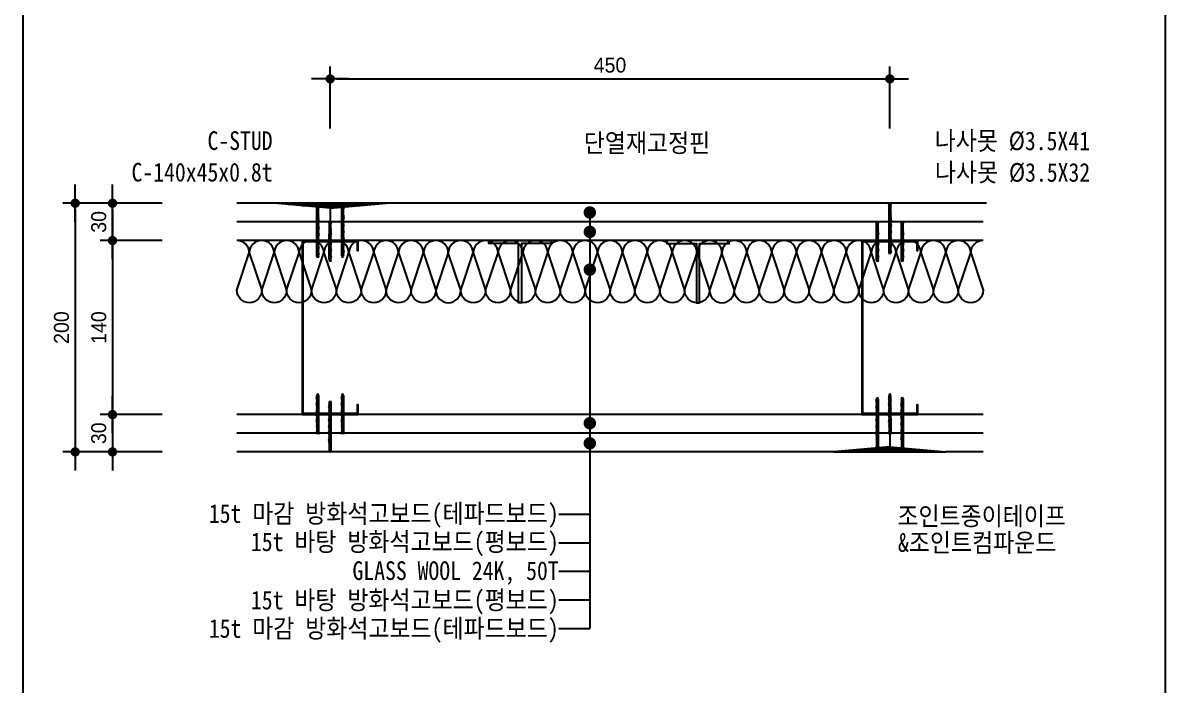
# Model space of a CAD drawing. Header units: millimetres. Extents: x 104 to 12536, y 73 to 2865.
# Drawn here: x 1023 to 1941, y 927 to 1460 of the extents above; entities that cross this region are included whole.
import ezdxf
from ezdxf.enums import TextEntityAlignment as Align

# ---------------------------------------------------------------- set-up
doc = ezdxf.new("R2010")
doc.units = ezdxf.units.MM
doc.header["$LTSCALE"] = 5
for name, color, linetype in [('CHAN', 3, 'Continuous'), ('FIN', 6, 'Continuous'), ('formline', 6, 'Continuous'), ('GB', 7, 'Continuous'), ('INSUL', 8, 'Continuous'), ('ITXT', 5, 'Continuous'), ('PIN', 4, 'Continuous'), ('RXDIM', 7, 'Continuous'), ('SCREW2', 8, 'Continuous'), ('TEXT', 7, 'Continuous')]:
    doc.layers.add(name, color=color, linetype=linetype)
doc.styles.add('CGS', font='')
doc.styles.add('RXHS', font='')
doc.styles.get('CGS').set_extended_font_data('Dotum')
doc.styles.get('RXHS').set_extended_font_data('DotumChe')
doc.dimstyles.new('NDIM', dxfattribs={"dimscale": 5, "dimtxt": 2.4, "dimasz": 1, "dimexe": 2, "dimexo": 2, "dimgap": 1, "dimtad": 1, "dimtoh": 1, "dimdec": 0, "dimzin": 0, "dimdsep": 46, "dimtxsty": 'CGS', "dimblk1": 'DOTK', "dimblk2": 'DOTK', "dimsah": 1, "dimcen": 3, "dimclrt": 3, "dimadec": 0, "dimazin": 0, "dimtfac": 1.25, "dimtdec": 0, "dimtix": 1, "dimtmove": 2, "dimatfit": 3, "dimldrblk": 'DOTK', "dimfxl": 1, "dimtolj": 1, "dimtzin": 0, "dimarcsym": 0})

# ---------------------------------------------------------------- blocks, each defined once
blk = doc.blocks.new('나사못41')
at = {"layer": 'SCREW2'}
for p, q in [((2.25, 39.17), (0.63, 38.74)), ((0.63, 38.74), (0.92, 39.12)), ((2.25, 38.32), (0.63, 37.89)), ((0.63, 37.89), (0.92, 38.27)), ((2.25, 37.47), (0.64, 37.04)), ((0.64, 37.04), (0.92, 37.43)), ((2.54, 39.55), (0.92, 39.12)), ((2.54, 38.7), (0.92, 38.27)), ((2.54, 37.86), (0.92, 37.43)), ((2.53, 37.01), (0.92, 36.58)), ((0.93, 38.81), (0.93, 38.28)), ((0.93, 37.97), (0.93, 37.43)), ((0.93, 37.12), (0.93, 36.58)), ((1.6, 41), (0.98, 39.39)), ((0.98, 39.39), (1.64, 39.91)), ((0.98, 39.39), (0.98, 39.14)), ((1.64, 39.91), (1.6, 41)), ((2.26, 39.48), (1.6, 41)), ((2.25, 39.17), (2.54, 39.55)), ((2.25, 39.17), (2.25, 38.63)), ((2.25, 38.32), (2.54, 38.7)), ((2.25, 38.32), (2.25, 37.78)), ((2.25, 37.47), (2.54, 37.86)), ((2.25, 37.47), (2.25, 36.93)), ((2.25, 36.62), (2.53, 37.01)), ((2.25, 36.62), (0.63, 36.19)), ((0.63, 36.19), (0.92, 36.58)), ((2.25, 35.78), (0.63, 35.35)), ((0.63, 35.35), (0.92, 35.73)), ((2.25, 34.93), (0.63, 34.5)), ((0.63, 34.5), (0.92, 34.88)), ((2.25, 33.23), (0.63, 32.8)), ((0.63, 32.8), (0.92, 33.19)), ((2.25, 32.39), (0.63, 31.96)), ((0.63, 31.96), (0.92, 32.34)), ((2.25, 31.54), (0.63, 31.11)), ((0.63, 31.11), (0.92, 31.5)), ((2.25, 29), (0.63, 28.57)), ((0.63, 28.57), (0.92, 28.95)), ((2.25, 34.08), (0.64, 33.65)), ((0.64, 33.65), (0.92, 34.04)), ((2.25, 30.69), (0.64, 30.26)), ((0.64, 30.26), (0.92, 30.65)), ((2.25, 29.85), (0.64, 29.42)), ((0.64, 29.42), (0.93, 29.8)), ((2.25, 28.15), (0.64, 27.72)), ((0.64, 27.72), (0.92, 28.11)), ((2.54, 36.16), (0.92, 35.73)), ((2.54, 35.31), (0.92, 34.88)), ((2.54, 34.47), (0.92, 34.04)), ((2.53, 33.62), (0.92, 33.19)), ((2.54, 32.77), (0.92, 32.34)), ((2.54, 31.92), (0.92, 31.5)), ((2.54, 31.08), (0.92, 30.65)), ((2.54, 29.38), (0.92, 28.95)), ((2.54, 28.54), (0.92, 28.11)), ((0.93, 36.27), (0.93, 35.73)), ((0.93, 35.43), (0.93, 34.89)), ((0.93, 34.58), (0.93, 34.04)), ((0.93, 33.73), (0.93, 33.19)), ((0.93, 32.88), (0.93, 32.34)), ((0.93, 32.04), (0.93, 31.5)), ((0.93, 31.19), (0.93, 30.65)), ((0.93, 30.34), (0.93, 29.8)), ((2.54, 30.23), (0.93, 29.8)), ((0.93, 29.49), (0.93, 28.95)), ((0.93, 28.65), (0.93, 28.11)), ((0.93, 27.8), (0.93, 27.26)), ((2.54, 27.69), (0.93, 27.26)), ((2.25, 36.62), (2.25, 36.08)), ((2.25, 35.78), (2.54, 36.16)), ((2.25, 35.78), (2.25, 35.24)), ((2.25, 34.93), (2.54, 35.31)), ((2.25, 34.93), (2.25, 34.39)), ((2.25, 34.08), (2.54, 34.47)), ((2.25, 34.08), (2.25, 33.54)), ((2.25, 33.23), (2.53, 33.62)), ((2.25, 33.23), (2.25, 32.69)), ((2.25, 32.39), (2.54, 32.77)), ((2.25, 32.39), (2.25, 31.85)), ((2.25, 31.54), (2.54, 31.92)), ((2.25, 31.54), (2.25, 31)), ((2.25, 30.69), (2.54, 31.08)), ((2.25, 30.69), (2.25, 30.15)), ((2.25, 29.85), (2.54, 30.23)), ((2.25, 29.84), (2.25, 29.3)), ((2.25, 29), (2.54, 29.38)), ((2.25, 29), (2.25, 28.46)), ((2.25, 28.15), (2.54, 28.54)), ((2.25, 28.15), (2.25, 27.61)), ((2.25, 27.3), (2.54, 27.69)), ((2.25, 24.76), (0.63, 24.33)), ((0.63, 24.33), (0.92, 24.72)), ((2.25, 27.3), (0.64, 26.87)), ((0.64, 26.87), (0.93, 27.26)), ((2.25, 26.46), (0.64, 26.03)), ((0.64, 26.03), (0.92, 26.41)), ((2.25, 25.61), (0.64, 25.18)), ((0.64, 25.18), (0.93, 25.56)), ((2.25, 23.91), (0.64, 23.48)), ((0.64, 23.48), (0.92, 23.87)), ((2.25, 23.07), (0.64, 22.64)), ((0.64, 22.64), (0.93, 23.02)), ((2.26, 22.22), (0.64, 21.79)), ((0.64, 21.79), (0.93, 22.18)), ((2.25, 21.37), (0.64, 20.94)), ((0.64, 20.94), (0.93, 21.33)), ((2.26, 20.53), (0.64, 20.1)), ((0.64, 20.1), (0.93, 20.48)), ((2.25, 19.68), (0.64, 19.25)), ((0.64, 19.25), (0.92, 19.63)), ((2.25, 18.83), (0.64, 18.4)), ((0.64, 18.4), (0.93, 18.79)), ((2.54, 26.84), (0.92, 26.41)), ((2.54, 25.15), (0.92, 24.72)), ((2.54, 24.3), (0.92, 23.87)), ((2.54, 20.06), (0.92, 19.63)), ((0.93, 26.95), (0.93, 26.41)), ((0.93, 26.1), (0.93, 25.56)), ((2.54, 25.99), (0.93, 25.56)), ((0.93, 25.26), (0.93, 24.72)), ((0.93, 24.41), (0.93, 23.87)), ((0.93, 23.56), (0.93, 23.02)), ((2.54, 23.45), (0.93, 23.02)), ((0.93, 22.71), (0.93, 22.18)), ((2.54, 22.6), (0.93, 22.18)), ((0.93, 21.87), (0.93, 21.33)), ((2.54, 21.76), (0.93, 21.33)), ((0.93, 21.02), (0.93, 20.48)), ((2.54, 20.91), (0.93, 20.48)), ((0.93, 20.17), (0.93, 19.63)), ((0.93, 19.32), (0.93, 18.79)), ((2.54, 19.21), (0.93, 18.79)), ((0.93, 18.48), (0.93, 17.94)), ((0.93, 18.48), (0.93, 17.94)), ((2.25, 27.3), (2.25, 26.76)), ((2.25, 26.46), (2.54, 26.84)), ((2.25, 26.45), (2.25, 25.92)), ((2.25, 25.61), (2.54, 25.99)), ((2.25, 25.61), (2.25, 25.07)), ((2.25, 24.76), (2.54, 25.15)), ((2.25, 24.76), (2.25, 24.22)), ((2.25, 23.91), (2.54, 24.3)), ((2.25, 23.91), (2.25, 23.37)), ((2.25, 23.07), (2.54, 23.45)), ((2.25, 23.06), (2.25, 20.53)), ((2.25, 21.37), (2.54, 21.76)), ((2.25, 21.37), (2.25, 20.83)), ((2.25, 20.52), (2.25, 19.98)), ((2.25, 19.68), (2.54, 20.06)), ((2.25, 19.68), (2.25, 19.14)), ((2.25, 18.83), (2.54, 19.21)), ((2.25, 18.83), (2.25, 18.29)), ((2.26, 22.22), (2.54, 22.6)), ((2.26, 20.53), (2.54, 20.91)), ((2.26, 17.98), (0.64, 17.55)), ((0.64, 17.55), (0.93, 17.94)), ((2.26, 17.14), (0.64, 16.71)), ((0.64, 16.71), (0.93, 17.09)), ((2.26, 15.44), (0.64, 15.01)), ((0.64, 15.01), (0.93, 15.4)), ((2.26, 14.59), (0.64, 14.16)), ((0.64, 14.16), (0.93, 14.55)), ((2.26, 16.29), (0.65, 15.86)), ((0.65, 15.86), (0.93, 16.24)), ((2.26, 13.75), (0.65, 13.32)), ((0.65, 13.32), (0.93, 13.7)), ((2.26, 12.9), (0.65, 12.47)), ((0.65, 12.47), (0.93, 12.86)), ((2.26, 12.05), (0.65, 11.62)), ((0.65, 11.62), (0.93, 12.01)), ((2.26, 11.21), (0.65, 10.78)), ((0.65, 10.78), (0.93, 11.16)), ((2.26, 10.38), (0.65, 9.95)), ((0.65, 9.95), (0.93, 10.33)), ((2.26, 9.55), (0.65, 9.12)), ((0.65, 9.12), (0.93, 9.5)), ((2.54, 18.37), (0.93, 17.94)), ((0.93, 17.63), (0.93, 17.09)), ((2.55, 17.52), (0.93, 17.09)), ((0.93, 16.78), (0.93, 16.24)), ((2.55, 16.67), (0.93, 16.24)), ((0.93, 15.94), (0.93, 15.4)), ((2.54, 15.83), (0.93, 15.4)), ((0.93, 15.09), (0.93, 14.55)), ((2.55, 14.98), (0.93, 14.55)), ((0.93, 14.24), (0.93, 13.7)), ((2.55, 14.13), (0.93, 13.7)), ((0.93, 13.39), (0.93, 12.86)), ((2.55, 13.29), (0.93, 12.86)), ((0.93, 12.55), (0.93, 12.01)), ((2.55, 12.44), (0.93, 12.01)), ((0.93, 11.7), (0.93, 10.33)), ((2.55, 11.59), (0.93, 11.16)), ((2.55, 10.76), (0.93, 10.33)), ((0.93, 10.02), (0.93, 9.5)), ((2.55, 9.93), (0.93, 9.5)), ((0.93, 9.19), (0.93, 8.67)), ((2.25, 17.98), (2.25, 17.44)), ((2.25, 17.13), (2.25, 16.59)), ((2.25, 16.29), (2.25, 15.75)), ((2.25, 15.44), (2.25, 14.9)), ((2.25, 14.59), (2.25, 14.05)), ((2.25, 13.75), (2.25, 13.21)), ((2.25, 12.05), (2.25, 11.51)), ((2.25, 11.2), (2.25, 10.68)), ((2.25, 10.37), (2.25, 9.85)), ((2.25, 9.54), (2.25, 9.02)), ((2.26, 17.98), (2.54, 18.37)), ((2.26, 17.14), (2.55, 17.52)), ((2.26, 16.29), (2.55, 16.67)), ((2.26, 15.44), (2.54, 15.83)), ((2.26, 14.59), (2.55, 14.98)), ((2.26, 13.75), (2.55, 14.13)), ((2.26, 12.9), (2.55, 13.29)), ((2.26, 12.9), (2.26, 12.36)), ((2.26, 12.05), (2.55, 12.44)), ((2.26, 11.21), (2.55, 11.59)), ((2.26, 10.38), (2.55, 10.76)), ((2.26, 9.55), (2.55, 9.93)), ((2.26, 8.72), (0.65, 8.29)), ((0.65, 8.29), (0.93, 8.67)), ((2.26, 7.89), (0.65, 7.46)), ((0.65, 7.46), (0.93, 7.84)), ((2.26, 7.06), (0.65, 6.63)), ((0.65, 6.63), (0.93, 7.01)), ((2.55, 9.1), (0.93, 8.67)), ((0.93, 8.36), (0.93, 7.84)), ((2.55, 8.27), (0.93, 7.84)), ((0.93, 7.53), (0.93, 7.01)), ((2.55, 7.44), (0.93, 7.01)), ((0.93, 6.7), (0.93, 1.19)), ((1.54, 0.48), (1.54, 0.65)), ((1.6, 0.68), (1.57, 0.68)), ((1.63, 0.48), (1.63, 0.65)), ((2.08, 0), (3.2, 0)), ((2.25, 8.71), (2.25, 8.19)), ((2.25, 7.88), (2.25, 7.36)), ((2.25, 7.05), (2.25, 1.19)), ((2.26, 8.72), (2.55, 9.1)), ((2.26, 7.89), (2.55, 8.27)), ((2.26, 7.06), (2.55, 7.44)), ((-0.03, 0), (1.09, 0))]:
    blk.add_line(p, q, dxfattribs=at)
for centre, radius, start, end in [((-0.49, 1.35), 1.43, 288.66128, 353.44689), ((1.07, 0.47), 0.473, 267.52648, 0.91384), ((1.59, -1.99), 2.05, 80.28655, 99.71345), ((1.57, 0.65), 0.033, 90, 180), ((1.6, 0.65), 0.033, 0, 90), ((2.1, 0.47), 0.473, 179.08616, 272.47352), ((3.64, 1.33), 1.4, 185.72984, 251.659)]:
    blk.add_arc(centre, radius, start, end, dxfattribs=at)
blk = doc.blocks.new('DOTK')
blk.add_line((-3, 0), (3, 0))
at = {"const_width": 0.75}
blk.add_lwpolyline([(-0.375, 0, 1), (0.375, 0, 1)], format="xyb", close=True, dxfattribs=at)
blk = doc.blocks.new('*D35')
at = {"layer": 'RXDIM', "color": 0, "lineweight": -2, "transparency": 16777216}
for p, q in [((1270.03, 1374.5), (1270.03, 1424.5)), ((1720.03, 1374.5), (1720.03, 1424.5)), ((1275.03, 1414.5), (1715.03, 1414.5))]:
    blk.add_line(p, q, dxfattribs=at)
at = {"layer": 'RXDIM', "color": 0, "lineweight": -2, "transparency": 16777216, "xscale": 5, "yscale": 5, "zscale": 5, "rotation": 180}
blk.add_blockref('DOTK', (1270.03, 1414.5), dxfattribs=at)
at = {"layer": 'RXDIM', "color": 0, "lineweight": -2, "transparency": 16777216, "xscale": 5, "yscale": 5, "zscale": 5}
blk.add_blockref('DOTK', (1720.03, 1414.5), dxfattribs=at)
at = {"layer": 'RXDIM', "color": 3, "transparency": 16777216, "insert": (1495.03, 1425.51), "char_height": 12, "attachment_point": 5, "style": 'CGS'}
blk.add_mtext('\\A1;450', dxfattribs=at)
blk = doc.blocks.new('*D36')
at = {"layer": 'RXDIM', "color": 0, "lineweight": -2, "transparency": 16777216}
for p, q in [((1135.03, 1314.5), (1055.03, 1314.5)), ((1065.03, 1309.5), (1065.03, 1119.5)), ((1135.03, 1114.5), (1055.03, 1114.5))]:
    blk.add_line(p, q, dxfattribs=at)
at = {"layer": 'RXDIM', "color": 0, "lineweight": -2, "transparency": 16777216, "xscale": 5, "yscale": 5, "zscale": 5}
for p, rotation in [((1065.03, 1314.5), 90), ((1065.03, 1114.5), 270)]:
    blk.add_blockref('DOTK', p, dxfattribs=dict(at, rotation=rotation))
at = {"layer": 'RXDIM', "color": 3, "transparency": 16777216, "insert": (1054.02, 1214.5), "char_height": 12, "attachment_point": 5, "rotation": 90, "style": 'CGS'}
blk.add_mtext('\\A1;200', dxfattribs=at)
blk = doc.blocks.new('*D37')
at = {"layer": 'RXDIM', "color": 0, "lineweight": -2, "transparency": 16777216}
for p, q in [((1135.03, 1314.5), (1085.03, 1314.5)), ((1095.03, 1309.5), (1095.03, 1289.5)), ((1135.03, 1284.5), (1085.03, 1284.5))]:
    blk.add_line(p, q, dxfattribs=at)
at = {"layer": 'RXDIM', "color": 0, "lineweight": -2, "transparency": 16777216, "xscale": 5, "yscale": 5, "zscale": 5}
for p, rotation in [((1095.03, 1314.5), 90), ((1095.03, 1284.5), 270)]:
    blk.add_blockref('DOTK', p, dxfattribs=dict(at, rotation=rotation))
at = {"layer": 'RXDIM', "color": 3, "transparency": 16777216, "insert": (1084.02, 1299.5), "char_height": 12, "attachment_point": 5, "rotation": 90, "style": 'CGS'}
blk.add_mtext('\\A1;30', dxfattribs=at)
blk = doc.blocks.new('*D38')
at = {"layer": 'RXDIM', "color": 0, "lineweight": -2, "transparency": 16777216}
for p, q in [((1135.03, 1284.5), (1085.03, 1284.5)), ((1095.03, 1279.5), (1095.03, 1149.5)), ((1135.03, 1144.5), (1085.03, 1144.5))]:
    blk.add_line(p, q, dxfattribs=at)
at = {"layer": 'RXDIM', "color": 0, "lineweight": -2, "transparency": 16777216, "xscale": 5, "yscale": 5, "zscale": 5}
for p, rotation in [((1095.03, 1284.5), 90), ((1095.03, 1144.5), 270)]:
    blk.add_blockref('DOTK', p, dxfattribs=dict(at, rotation=rotation))
at = {"layer": 'RXDIM', "color": 3, "transparency": 16777216, "insert": (1084.02, 1214.5), "char_height": 12, "attachment_point": 5, "rotation": 90, "style": 'CGS'}
blk.add_mtext('\\A1;140', dxfattribs=at)
blk = doc.blocks.new('*D39')
at = {"layer": 'RXDIM', "color": 0, "lineweight": -2, "transparency": 16777216}
for p, q in [((1135.03, 1144.5), (1085.03, 1144.5)), ((1095.03, 1139.5), (1095.03, 1119.5)), ((1135.03, 1114.5), (1085.03, 1114.5))]:
    blk.add_line(p, q, dxfattribs=at)
at = {"layer": 'RXDIM', "color": 0, "lineweight": -2, "transparency": 16777216, "xscale": 5, "yscale": 5, "zscale": 5}
for p, rotation in [((1095.03, 1144.5), 90), ((1095.03, 1114.5), 270)]:
    blk.add_blockref('DOTK', p, dxfattribs=dict(at, rotation=rotation))
at = {"layer": 'RXDIM', "color": 3, "transparency": 16777216, "insert": (1084.02, 1129.5), "char_height": 12, "attachment_point": 5, "rotation": 90, "style": 'CGS'}
blk.add_mtext('\\A1;30', dxfattribs=at)
blk = doc.blocks.new('나사못32')
at = {"layer": 'SCREW2'}
for p, q in [((2.24, 30.17), (0.63, 29.74)), ((0.63, 29.74), (0.92, 30.12)), ((2.25, 29.32), (0.63, 28.89)), ((0.63, 28.89), (0.92, 29.27)), ((2.25, 28.47), (0.63, 28.04)), ((0.63, 28.04), (0.92, 28.43)), ((2.24, 27.62), (0.63, 27.19)), ((0.63, 27.19), (0.91, 27.58)), ((2.53, 28.01), (0.91, 27.58)), ((2.53, 30.55), (0.92, 30.12)), ((0.92, 29.81), (0.92, 29.28)), ((2.53, 29.7), (0.92, 29.27)), ((0.92, 28.97), (0.92, 28.43)), ((2.54, 28.86), (0.92, 28.43)), ((0.92, 28.12), (0.92, 27.58)), ((1.6, 32), (0.98, 30.39)), ((0.98, 30.39), (1.64, 30.91)), ((0.98, 30.39), (0.98, 30.14)), ((1.64, 30.91), (1.6, 32)), ((2.27, 30.45), (1.6, 32)), ((2.24, 30.17), (2.53, 30.55)), ((2.24, 30.17), (2.24, 29.63)), ((2.24, 29.32), (2.24, 28.78)), ((2.24, 28.47), (2.24, 27.93)), ((2.24, 27.62), (2.53, 28.01)), ((2.24, 27.62), (2.24, 27.08)), ((2.25, 29.32), (2.53, 29.7)), ((2.25, 28.47), (2.54, 28.86)), ((2.24, 26.78), (0.63, 26.35)), ((0.63, 26.35), (0.92, 26.73)), ((2.25, 25.93), (0.63, 25.5)), ((0.63, 25.5), (0.92, 25.88)), ((2.25, 25.08), (0.63, 24.65)), ((0.63, 24.65), (0.92, 25.04)), ((2.24, 24.23), (0.63, 23.8)), ((0.63, 23.8), (0.91, 24.19)), ((2.24, 23.39), (0.63, 22.96)), ((0.63, 22.96), (0.92, 23.34)), ((2.25, 22.54), (0.63, 22.11)), ((0.63, 22.11), (0.92, 22.5)), ((2.25, 21.69), (0.63, 21.26)), ((0.63, 21.26), (0.92, 21.65)), ((2.25, 20), (0.63, 19.57)), ((0.63, 19.57), (0.92, 19.95)), ((2.25, 19.15), (0.63, 18.72)), ((0.63, 18.72), (0.92, 19.11)), ((2.25, 20.85), (0.64, 20.42)), ((0.64, 20.42), (0.92, 20.8)), ((2.53, 24.62), (0.91, 24.19)), ((0.92, 27.27), (0.92, 26.73)), ((2.53, 27.16), (0.92, 26.73)), ((0.92, 26.43), (0.92, 25.89)), ((2.53, 26.31), (0.92, 25.88)), ((0.92, 25.58), (0.92, 25.04)), ((2.54, 25.47), (0.92, 25.04)), ((0.92, 24.73), (0.92, 24.19)), ((0.92, 23.88), (0.92, 23.34)), ((2.53, 23.77), (0.92, 23.34)), ((0.92, 23.04), (0.92, 22.5)), ((2.53, 22.92), (0.92, 22.5)), ((0.92, 22.19), (0.92, 21.65)), ((2.54, 22.08), (0.92, 21.65)), ((0.92, 21.34), (0.92, 20.8)), ((2.54, 21.23), (0.92, 20.8)), ((0.92, 20.49), (0.92, 19.95)), ((2.53, 20.38), (0.92, 19.95)), ((0.92, 19.65), (0.92, 19.11)), ((2.54, 19.54), (0.92, 19.11)), ((0.92, 18.8), (0.92, 18.26)), ((2.54, 18.69), (0.92, 18.26)), ((2.24, 26.78), (2.53, 27.16)), ((2.24, 26.78), (2.24, 26.24)), ((2.24, 25.93), (2.24, 25.39)), ((2.24, 25.08), (2.24, 24.54)), ((2.24, 24.23), (2.53, 24.62)), ((2.24, 24.23), (2.24, 23.69)), ((2.24, 23.39), (2.53, 23.77)), ((2.24, 23.39), (2.24, 22.85)), ((2.24, 22.54), (2.24, 22)), ((2.24, 21.69), (2.24, 21.15)), ((2.24, 20.84), (2.24, 20.3)), ((2.24, 20), (2.24, 19.46)), ((2.24, 19.15), (2.24, 18.61)), ((2.25, 25.93), (2.53, 26.31)), ((2.25, 25.08), (2.54, 25.47)), ((2.25, 22.54), (2.53, 22.92)), ((2.25, 21.69), (2.54, 22.08)), ((2.25, 20.85), (2.54, 21.23)), ((2.25, 20), (2.53, 20.38)), ((2.25, 19.15), (2.54, 19.54)), ((2.25, 18.3), (2.54, 18.69)), ((2.25, 17.46), (0.63, 17.03)), ((0.63, 17.03), (0.92, 17.41)), ((2.25, 15.9), (0.63, 15.47)), ((0.63, 15.47), (0.92, 15.86)), ((2.25, 13.36), (0.63, 12.93)), ((0.63, 12.93), (0.92, 13.32)), ((2.25, 18.3), (0.64, 17.87)), ((0.64, 17.87), (0.92, 18.26)), ((2.25, 16.73), (0.64, 16.3)), ((0.64, 16.3), (0.92, 16.68)), ((2.25, 15.06), (0.64, 14.63)), ((0.64, 14.63), (0.92, 15.01)), ((2.25, 14.21), (0.64, 13.78)), ((0.64, 13.78), (0.92, 14.16)), ((2.25, 12.51), (0.64, 12.08)), ((0.64, 12.08), (0.92, 12.47)), ((2.25, 11.67), (0.64, 11.24)), ((0.64, 11.24), (0.92, 11.62)), ((2.26, 10.82), (0.64, 10.39)), ((0.64, 10.39), (0.93, 10.78)), ((2.27, 9.98), (0.65, 9.55)), ((0.65, 9.55), (0.94, 9.93)), ((0.92, 17.95), (0.92, 17.41)), ((2.54, 17.84), (0.92, 17.41)), ((0.92, 17.45), (0.92, 16.92)), ((0.92, 17.22), (0.92, 16.68)), ((2.54, 17.11), (0.92, 16.68)), ((0.92, 16.37), (0.92, 15.86)), ((2.54, 16.29), (0.92, 15.86)), ((0.92, 15.55), (0.92, 15.01)), ((2.54, 15.44), (0.92, 15.01)), ((0.92, 14.7), (0.92, 14.16)), ((2.54, 14.59), (0.92, 14.16)), ((0.92, 13.86), (0.92, 13.32)), ((2.54, 13.75), (0.92, 13.32)), ((0.92, 13.01), (0.92, 12.47)), ((2.54, 12.9), (0.92, 12.47)), ((0.92, 12.16), (0.92, 11.62)), ((2.54, 12.05), (0.92, 11.62)), ((0.93, 11.32), (0.93, 10.78)), ((2.55, 11.21), (0.93, 10.78)), ((0.94, 10.47), (0.94, 9.93)), ((2.55, 10.36), (0.94, 9.93)), ((2.56, 9.51), (0.94, 9.09)), ((0.95, 9.63), (0.95, 9.09)), ((2.24, 18.3), (2.24, 17.76)), ((2.24, 17.45), (2.24, 17.03)), ((2.24, 16.72), (2.24, 16.54)), ((2.24, 16.71), (2.24, 15.86)), ((2.24, 15.9), (2.24, 15.36)), ((2.24, 14.21), (2.24, 13.67)), ((2.24, 13.36), (2.24, 12.82)), ((2.24, 12.51), (2.24, 11.97)), ((2.25, 17.46), (2.54, 17.84)), ((2.25, 16.73), (2.54, 17.11)), ((2.25, 15.9), (2.54, 16.29)), ((2.25, 15.06), (2.54, 15.44)), ((2.25, 15.06), (2.25, 14.52)), ((2.25, 14.21), (2.54, 14.59)), ((2.25, 13.36), (2.54, 13.75)), ((2.25, 12.51), (2.54, 12.9)), ((2.25, 11.67), (2.54, 12.05)), ((2.25, 11.67), (2.25, 11.13)), ((2.26, 10.82), (2.55, 11.21)), ((2.26, 10.82), (2.26, 10.28)), ((2.27, 9.98), (2.55, 10.36)), ((2.27, 9.98), (2.27, 9.44)), ((2.27, 9.13), (2.56, 9.51)), ((0, 0), (1.12, 0)), ((2.27, 9.13), (0.66, 8.7)), ((0.66, 8.7), (0.94, 9.09)), ((2.27, 8.28), (0.66, 7.85)), ((0.66, 7.85), (0.95, 8.24)), ((2.28, 7.44), (0.67, 7.01)), ((0.67, 7.01), (0.95, 7.39)), ((2.29, 6.59), (0.67, 6.16)), ((0.67, 6.16), (0.96, 6.55)), ((2.28, 5.74), (0.67, 5.31)), ((0.67, 5.31), (0.95, 5.7)), ((0.95, 8.78), (0.95, 8.24)), ((2.56, 8.67), (0.95, 8.24)), ((0.95, 7.93), (0.95, 7.39)), ((2.57, 7.82), (0.95, 7.39)), ((2.57, 6.13), (0.95, 5.7)), ((0.95, 5.39), (0.95, 1.19)), ((0.96, 7.09), (0.96, 6.55)), ((2.57, 6.98), (0.96, 6.55)), ((0.96, 6.24), (0.96, 5.7)), ((1.57, 0.48), (1.57, 0.65)), ((1.63, 0.68), (1.6, 0.68)), ((1.66, 0.48), (1.66, 0.65)), ((2.27, 9.13), (2.27, 8.59)), ((2.27, 8.28), (2.56, 8.67)), ((2.27, 8.28), (2.27, 7.74)), ((2.27, 5.74), (2.27, 1.19)), ((2.28, 7.44), (2.57, 7.82)), ((2.28, 7.44), (2.28, 6.9)), ((2.28, 6.59), (2.28, 6.05)), ((2.28, 5.74), (2.57, 6.13)), ((2.29, 6.59), (2.57, 6.98)), ((2.11, 0), (3.23, 0))]:
    blk.add_line(p, q, dxfattribs=at)
for centre, radius, start, end in [((-0.44, 1.33), 1.4, 288.341, 354.27016), ((1.1, 0.47), 0.473, 267.52648, 0.91384), ((1.61, -1.99), 2.05, 80.28655, 99.71345), ((1.6, 0.65), 0.033, 90, 180), ((1.63, 0.65), 0.033, 360, 90), ((2.13, 0.47), 0.473, 179.08616, 272.47352), ((3.67, 1.33), 1.4, 185.72984, 251.659)]:
    blk.add_arc(centre, radius, start, end, dxfattribs=at)

msp = doc.modelspace()

# ---------------------------------------------------------------- linework, layer by layer
at = {"layer": 'CHAN'}
for points in [[(1292.53, 1284.5), (1247.53, 1284.5), (1247.53, 1144.5), (1292.53, 1144.5), (1292.53, 1152.5), (1291.73, 1152.5), (1291.73, 1145.3), (1248.33, 1145.3), (1248.33, 1283.7), (1291.73, 1283.7), (1291.73, 1276.5), (1292.53, 1276.5), (1292.53, 1284.5), (1292.53, 1283.7)], [(1742.53, 1284.5), (1697.53, 1284.5), (1697.53, 1144.5), (1742.53, 1144.5), (1742.53, 1152.5), (1741.73, 1152.5), (1741.73, 1145.3), (1698.33, 1145.3), (1698.33, 1283.7), (1741.73, 1283.7), (1741.73, 1276.5), (1742.53, 1276.5), (1742.53, 1284.5), (1742.53, 1283.7)]]:
    msp.add_lwpolyline(points, dxfattribs=at)
at = {"layer": 'FIN'}
for p, q in [((1315.03, 1314.5), (1225.03, 1314.5)), ((1303.78, 1313.5), (1236.28, 1313.5)), ((1292.53, 1312.5), (1247.53, 1312.5)), ((1281.28, 1311.5), (1258.78, 1311.5)), ((1281.28, 1311.5), (1258.78, 1311.5)), ((1675.03, 1114.5), (1765.03, 1114.5)), ((1686.28, 1115.5), (1752.53, 1115.5)), ((1697.53, 1116.5), (1742.53, 1116.5)), ((1708.78, 1117.5), (1731.28, 1117.5))]:
    msp.add_line(p, q, dxfattribs=at)
at = {"layer": 'formline'}
for p, q in [((1022.94, 2865.5), (1022.94, 104.5)), ((1941.38, 2865.5), (1941.38, 104.5))]:
    msp.add_line(p, q, dxfattribs=at)
at = {"layer": 'GB'}
for p, q in [((1225.03, 1314.5), (1195.03, 1314.5)), ((1270.03, 1310.5), (1225.03, 1314.5)), ((1270.03, 1310.5), (1315.03, 1314.5)), ((1797.73, 1314.5), (1315.03, 1314.5)), ((1270.03, 1310.5), (1270.03, 1299.5)), ((1795.03, 1299.5), (1195.03, 1299.5)), ((1720.03, 1299.5), (1720.03, 1284.5)), ((1720.03, 1299.5), (1720.03, 1284.5)), ((1795.03, 1284.5), (1195.03, 1284.5)), ((1795.03, 1144.5), (1195.03, 1144.5)), ((1270.03, 1129.5), (1270.03, 1144.5)), ((1270.03, 1129.5), (1270.03, 1144.5)), ((1795.03, 1129.5), (1195.03, 1129.5)), ((1720.03, 1129.5), (1720.03, 1118.5)), ((1675.03, 1114.5), (1195.03, 1114.5)), ((1720.03, 1118.5), (1675.03, 1114.5)), ((1720.03, 1118.5), (1765.03, 1114.5)), ((1795.03, 1114.5), (1765.03, 1114.5))]:
    msp.add_line(p, q, dxfattribs=at)
at = {"layer": 'INSUL'}
msp.add_lwpolyline([(1795.03, 1284.5, 0.414214), (1785.03, 1274.5), (1795.03, 1244.5, -1), (1775.03, 1244.5), (1785.03, 1274.5, 1), (1765.03, 1274.5), (1775.03, 1244.5, -1), (1755.03, 1244.5), (1765.03, 1274.5, 1), (1745.03, 1274.5), (1755.03, 1244.5, -1), (1735.03, 1244.5), (1745.03, 1274.5, 1), (1725.03, 1274.5), (1735.03, 1244.5, -1), (1715.03, 1244.5), (1725.03, 1274.5, 1), (1705.03, 1274.5), (1715.03, 1244.5, -1), (1695.03, 1244.5), (1705.03, 1274.5, 1), (1685.03, 1274.5), (1695.03, 1244.5, -1), (1675.03, 1244.5), (1685.03, 1274.5, 1), (1665.03, 1274.5), (1675.03, 1244.5, -1), (1655.03, 1244.5), (1665.03, 1274.5, 1), (1645.03, 1274.5), (1655.03, 1244.5, -1), (1635.03, 1244.5), (1645.03, 1274.5, 1), (1625.03, 1274.5), (1635.03, 1244.5, -1), (1615.03, 1244.5), (1625.03, 1274.5, 1), (1605.03, 1274.5), (1615.03, 1244.5, -1), (1595.03, 1244.5), (1585.03, 1274.5), (1575.03, 1244.5, 1), (1595.03, 1244.5), (1605.03, 1274.5, 1), (1585.03, 1274.5, 0.414214), (1575.03, 1284.5, 0.414214), (1565.03, 1274.5), (1575.03, 1244.5, -1), (1555.03, 1244.5), (1565.03, 1274.5, 1), (1545.03, 1274.5), (1555.03, 1244.5, -1), (1535.03, 1244.5), (1545.03, 1274.5, 1), (1525.03, 1274.5), (1535.03, 1244.5, -1), (1515.03, 1244.5), (1525.03, 1274.5, 1), (1505.03, 1274.5), (1515.03, 1244.5, -1), (1495.03, 1244.5), (1505.03, 1274.5, 1), (1485.03, 1274.5), (1495.03, 1244.5, -1), (1475.03, 1244.5), (1485.03, 1274.5, 1), (1465.03, 1274.5), (1475.03, 1244.5, -1), (1455.03, 1244.5), (1465.03, 1274.5, 1), (1445.03, 1274.5), (1455.03, 1244.5, -1), (1435.03, 1244.5), (1445.03, 1274.5, 1), (1425.03, 1274.5), (1435.03, 1244.5, -1), (1415.03, 1244.5), (1425.03, 1274.5, 1), (1405.03, 1274.5), (1415.03, 1244.5, -1), (1395.03, 1244.5), (1405.03, 1274.5, 1), (1385.03, 1274.5), (1395.03, 1244.5, -1), (1375.03, 1244.5), (1365.03, 1274.5), (1355.03, 1244.5, 1), (1375.03, 1244.5), (1385.03, 1274.5, 1), (1365.03, 1274.5, 0.414214), (1355.03, 1284.5, 0.414214), (1345.03, 1274.5), (1355.03, 1244.5, -1), (1335.03, 1244.5), (1345.03, 1274.5, 1), (1325.03, 1274.5), (1335.03, 1244.5, -1), (1315.03, 1244.5), (1325.03, 1274.5, 1), (1305.03, 1274.5), (1315.03, 1244.5, -1), (1295.03, 1244.5), (1305.03, 1274.5, 1), (1285.03, 1274.5), (1295.03, 1244.5, -1), (1275.03, 1244.5), (1285.03, 1274.5, 1), (1265.03, 1274.5), (1275.03, 1244.5, -1), (1255.03, 1244.5), (1265.03, 1274.5, 1), (1245.03, 1274.5), (1255.03, 1244.5, -1), (1235.03, 1244.5), (1245.03, 1274.5, 1), (1225.03, 1274.5), (1235.03, 1244.5, -1), (1215.03, 1244.5), (1225.03, 1274.5, 1), (1205.03, 1274.5), (1215.03, 1244.5, -1), (1195.03, 1244.5), (1205.03, 1274.5, 0.414214), (1195.03, 1284.5, 0.595959)], format="xyb", dxfattribs=at)
at = {"layer": 'ITXT'}
msp.add_line((1478.75, 1309.64), (1478.75, 972.5), dxfattribs=at)
for points in [[(1247.53, 1284.5, 0, 8.33, 0), (1247.53, 1309.5, 0, 0, 0), (1247.53, 1364.5, 0, 0, 0), (1223.95, 1364.5, 0, 0, 0)], [(1422.59, 1284.5, 0, 8.33, 0), (1429.91, 1307.13, 0, 0, 0), (1448.27, 1364.5, 0, 0, 0), (1471.84, 1364.5, 0, 0, 0)], [(1720.03, 1314.5, 0, 8.33, 0), (1720.03, 1339.5, 0, 0, 0), (1720.03, 1364.5, 0, 0, 0), (1755.4, 1364.5, 0, 0, 0)], [(1730.06, 1299.5, 0, 8.33, 0), (1730.06, 1324.5, 0, 0, 0), (1730.06, 1339.5, 0, 0, 0), (1754.64, 1339.5, 0, 0, 0)], [(1695.65, 1112.54, 0, 8.33, 0), (1695.65, 1087.54, 0, 0, 0), (1695.65, 1060.82, 0, 0, 0), (1723.99, 1060.82, 0, 0, 0)]]:
    msp.add_lwpolyline(points, format="xyseb", dxfattribs=at)
at = {"layer": 'ITXT', "const_width": 5}
for points in [[(1481.29, 1307.08, -1), (1476.29, 1307.08, -1)], [(1481.29, 1291.46, -1), (1476.29, 1291.46, -1)], [(1481.29, 1261.11, -1), (1476.29, 1261.11, -1)], [(1481.29, 1137.61, -1), (1476.29, 1137.61, -1)], [(1481.29, 1121.41, -1), (1476.29, 1121.41, -1)]]:
    msp.add_lwpolyline(points, format="xyb", close=True, dxfattribs=at)
at = {"layer": 'ITXT'}
for points in [[(1453.75, 1064.5), (1478.75, 1064.5)], [(1453.75, 1041.5), (1478.75, 1041.5)], [(1453.75, 1018.5), (1478.75, 1018.5)], [(1453.75, 995.5), (1478.75, 995.5)], [(1453.75, 972.5), (1478.75, 972.5)]]:
    msp.add_lwpolyline(points, dxfattribs=at)
at = {"layer": 'PIN'}
for points in [[(1447.59, 1284.5), (1447.59, 1282), (1423.84, 1282), (1423.84, 1234.5), (1421.34, 1234.5), (1421.34, 1282), (1397.59, 1282), (1397.59, 1284.5), (1447.59, 1284.5)], [(1540.71, 1284.5), (1540.71, 1282), (1564.46, 1282), (1564.46, 1234.5), (1566.96, 1234.5), (1566.96, 1282), (1590.71, 1282), (1590.71, 1284.5), (1540.71, 1284.5)]]:
    msp.add_lwpolyline(points, dxfattribs=at)

# ---------------------------------------------------------------- block references
at = {"layer": 'SCREW2', "xscale": -1}
for name, p, rotation in [('나사못41', (1718.44, 1314.5), 180), ('나사못41', (1258.46, 1311.5), 180), ('나사못32', (1268.41, 1299.5, 0), 180), ('나사못32', (1708.37, 1299.5, 0), 180), ('나사못32', (1728.45, 1299.5, 0), 180), ('나사못41', (1731.62, 1117.5), 359.9999999999955), ('나사못41', (1271.58, 1114.5), 359.9999999999955)]:
    msp.add_blockref(name, p, dxfattribs=dict(at, rotation=rotation))
at = {"layer": 'SCREW2', "rotation": 179.9999999999872}
msp.add_blockref('나사못41', (1281.59, 1311.5), dxfattribs=at)
at = {"layer": 'SCREW2'}
for name, p in [('나사못32', (1258.4, 1129.5, 0)), ('나사못32', (1278.42, 1129.5, 0)), ('나사못41', (1708.43, 1117.5)), ('나사못32', (1718.44, 1129.5, 0))]:
    msp.add_blockref(name, p, dxfattribs=at)

# ---------------------------------------------------------------- texts
at = {"layer": 'TEXT', "style": 'RXHS', "width": 0.9}
for s, p in [('C-STUD', (1223.73, 1357.34)), ('C-140x45x0.8t', (1223.73, 1331.97)), ('15t 마감 방화석고보드(테파드보드)', (1453.75, 1057.46)), ('15t 바탕 방화석고보드(평보드)', (1453.75, 1034.7)), ('GLASS WOOL 24K, 50T', (1453.75, 1011.52)), ('15t 바탕 방화석고보드(평보드)', (1453.75, 987.86)), ('15t 마감 방화석고보드(테파드보드)', (1453.75, 965.04))]:
    msp.add_text(s, height=15, dxfattribs=at).set_placement(p, align=Align.RIGHT)
for s, p in [('단열재고정핀', (1473.91, 1355.5)), ('나사못 Ø3.5X41', (1756.08, 1357.17)), ('나사못 Ø3.5X32', (1756.26, 1331.82)), ('조인트종이테이프', (1726.09, 1055.4)), ('&조인트컴파운드', (1726.58, 1034.11))]:
    msp.add_text(s, height=15, dxfattribs=at).set_placement(p)

# ---------------------------------------------------------------- dimensions: what is measured, and where the dimension line sits
at = {"layer": 'RXDIM'}
dim = msp.add_linear_dim(base=(1720.03, 1414.5), p1=(1270.03, 1364.5), p2=(1720.03, 1364.5), dimstyle='NDIM', dxfattribs=at)
dim.commit()
dim.dimension.update_dxf_attribs({"geometry": '*D35', "text_midpoint": (1495.03, 1425.51)})
for base, p1, p2, picture, middle in [((1065.03, 1114.5), (1145.03, 1314.5), (1145.03, 1114.5), '*D36', (1054.02, 1214.5)), ((1095.03, 1284.5), (1145.03, 1314.5), (1145.03, 1284.5), '*D37', (1084.02, 1299.5)), ((1095.03, 1144.5), (1145.03, 1284.5), (1145.03, 1144.5), '*D38', (1084.02, 1214.5)), ((1095.03, 1114.5), (1145.03, 1144.5), (1145.03, 1114.5), '*D39', (1084.02, 1129.5))]:
    dim = msp.add_linear_dim(base=base, p1=p1, p2=p2, angle=90, dimstyle='NDIM', dxfattribs=at)
    dim.commit()
    dim.dimension.update_dxf_attribs({"geometry": picture, "text_midpoint": middle})

doc.saveas('drawing.dxf')
